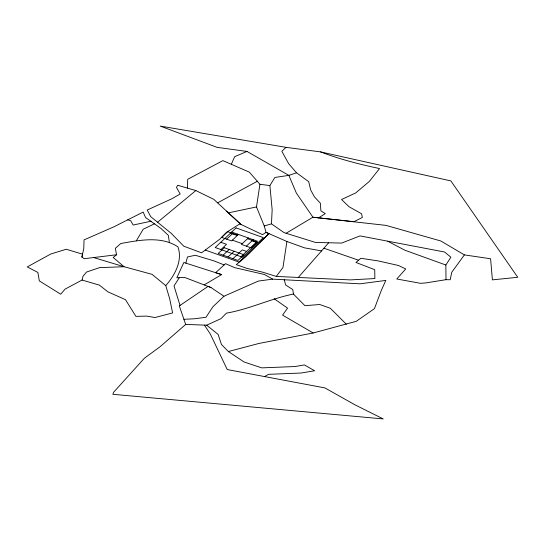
<?xml version="1.0" encoding="UTF-8"?>
<svg xmlns="http://www.w3.org/2000/svg" width="545" height="545" viewBox="0 0 545 545"><rect width="100%" height="100%" fill="white"/><g stroke="black" fill="none" stroke-linecap="round" stroke-linejoin="round"><path stroke-width="0.82" d="M187.378 188.107L177.684 185.246L176.491 187.446L180.157 193.986L171.961 198.714L147.198 210.036L150.761 216.692L171.212 233.315L183.774 246.197L201.589 252.805L219.86 239.119L226.298 232.449L240.147 223.668L213.831 199.375L195.859 190.552L187.378 188.107L187.732 179.271L222.871 160.618L249.351 172.138L259.931 184.285L256.491 206.943L264.25 225.964L266.069 232.374L268.91 233.628L246.211 256.375L236.298 264.632L246.687 268.317L262.724 272.193L276.274 276.424L350.36 279.898L374.865 278.556L374.728 269.686L355.967 262.458L360.872 258.276L378.325 260.939L398.606 265.524L405.718 268.964L396.78 278.999L420.583 283.332L425.843 282.909L446.001 279.674L450.218 279.742L451.744 272.268L464.394 254.89L490.589 258.766L492.414 279.878L517.75 277.282L450.865 180.913L320.542 151.898L286.043 147.341L160.223 126.079L217.128 147.368L246.974 151.415L288.864 175.381L296.364 193.094L312.919 217.217L385.976 225.378L440.803 240.979L464.394 254.89M271.465 223.852L272.159 209.743L269.884 185.566L274.884 177.452L288.864 175.381L296.521 172.785L308.695 181.655L310.67 189.939L314.383 196.793L320.392 203.244L320.882 210.799L325.297 213.606L318.6 217.837L312.919 217.217L286.098 233.274L283.952 232.565L271.465 223.852L264.25 225.964M239.793 223.893L262.52 234.643L266.069 232.374L286.908 241.476L282.95 267.561L276.274 276.424M185.852 263.133L187.48 256.974L195.287 255.258L214.001 260.905L224.159 264.911M82.084 280.041L82.99 276.267L86.526 272.044L99.578 267.629L124.083 266.73L152.048 274.346L165.762 285.621L169.638 298.592L172.608 312.925L155.005 317.524L146.51 316.093L135.916 316.373L125.493 299.696L107.794 291.786L99.415 285.13L82.084 280.041L65.073 289.129L60.699 294.191L39.315 280.879L37.884 272.452L27.25 266.921L50.855 253.977L66.252 249.256L82.649 254.202L81.886 257.077L84.257 258.698L116.535 254.76L115.356 248.295L120.792 243.506C139.343 240.216 161.238 235.706 177.956 246.885C182.847 260.728 174.781 275.354 165.762 285.621M81.886 257.083L83.78 248.513L84.032 239.895L113.639 226.938L143.158 212.073L145.597 217.584L160.979 228.484L168.33 235.338L169.311 242.021M231.407 164.106L234.67 156.701L246.974 151.415M179.291 277.684L174.012 285.941L180.034 305.425M136.339 240.788L143.24 229.193L154.603 223.75M446.001 279.674L445.858 265.013L450.879 257.192L444.57 252.008L360.02 235.896L341.64 243.077L315.466 242.43L286.098 233.274M298.415 277.296L328.683 242.75M223.954 296.242L212.822 306.876L206.01 317.272L194.047 318.811L183.897 319.275L179.325 305.909L208.061 286.391L210.976 287.528L223.954 296.242L258.357 281.063L272.677 279.135L360.047 283.822L385.819 280.416L381.371 290.281L374.435 308.661L356.253 321.312L313.177 332.995L259.018 343.432L228.369 351.532L221.427 344.46L218.15 334.439L206.671 325.195L185.695 324.411L160.325 346.525L144.33 358.283L113.667 392.196L112.829 394.294L383.23 418.921L355.068 404.881L324.929 387.917L227.224 369.551L210.254 333.901L204.429 325.113M241.047 256.709L257.383 241.183L231.693 232.041M268.91 233.628L239.003 262.056L205.261 250.06M286.043 147.341L281.854 151.299L288.605 163.595L296.521 172.785M226.631 239.146L232.708 233.458M220.929 249.555L226.522 244.31L220.779 242.266M237.436 234.084L236.244 235.202L230.501 233.158M238.451 234.445L231.564 240.904L221.706 237.395L227.783 231.7L237.64 235.208M223.13 255.183L229.2 249.487M228.055 256.933L234.132 251.238M248.309 237.954L241.421 244.412L251.286 247.921L257.356 242.225L247.498 238.717M232.988 258.684L242.3 249.923L246.585 251.449M246.354 246.163L253.214 239.698M157.587 222.237L195.859 190.552M116.535 254.76L113.197 257.485L124.083 266.73L93.597 257.553M204.218 284.885L221.624 274.605L183.842 262.492L176.818 277.8L184.632 277.425L210.976 287.528M264.563 376.568L268.528 374.34L301.099 373.018L314.608 370.77L304.471 364.939L294.886 366.54L261.75 367.875L244.092 361.989L228.369 351.532M217.557 202.876L257.581 181.124M206.671 325.195L220.943 318.689L226.427 313.13C249.501 309.158 270.572 298.653 293.421 294.062L304.934 305.677L319.765 304.512L330.345 308.272L346.354 324.268M151.19 221.181L133.143 225.037L130.718 220.745L127.728 219.846M226.359 211.14L228.287 212.877L256.491 206.943M318.6 217.837L353.916 221.699L362.33 217.482L361.607 213.783L348.984 206.698L341.552 199.511L355.735 192.916L369.333 181.43L379.552 168.541C359.55 164.331 339.644 159.222 320.542 151.898M259.931 184.285L269.884 185.566M321.714 250.938L304.498 247.852L286.908 241.476M221.624 274.605L215.636 272.684L225.521 263.671L234.684 267.656L264.441 274.489L272.677 279.135M324.064 248.282L358.624 260.224M252.022 240.815L256.204 242.307M232.374 240.141L242.239 243.649M445.858 265.013L404.969 250.25L387.802 241.272M313.177 332.995L282.583 315.126L287.569 308.136L274.162 298.728M228.287 212.877L240.999 224.465M183.897 319.275L185.695 324.411M284.258 279.626L285.621 284.96L292.781 289.565L293.421 294.062M236.094 227.919L215.186 247.512L242.45 257.206L263.358 237.62L236.094 227.919M224.274 247.73L218.198 253.425L237.92 260.442L243.99 254.747L224.274 247.73"/></g></svg>
